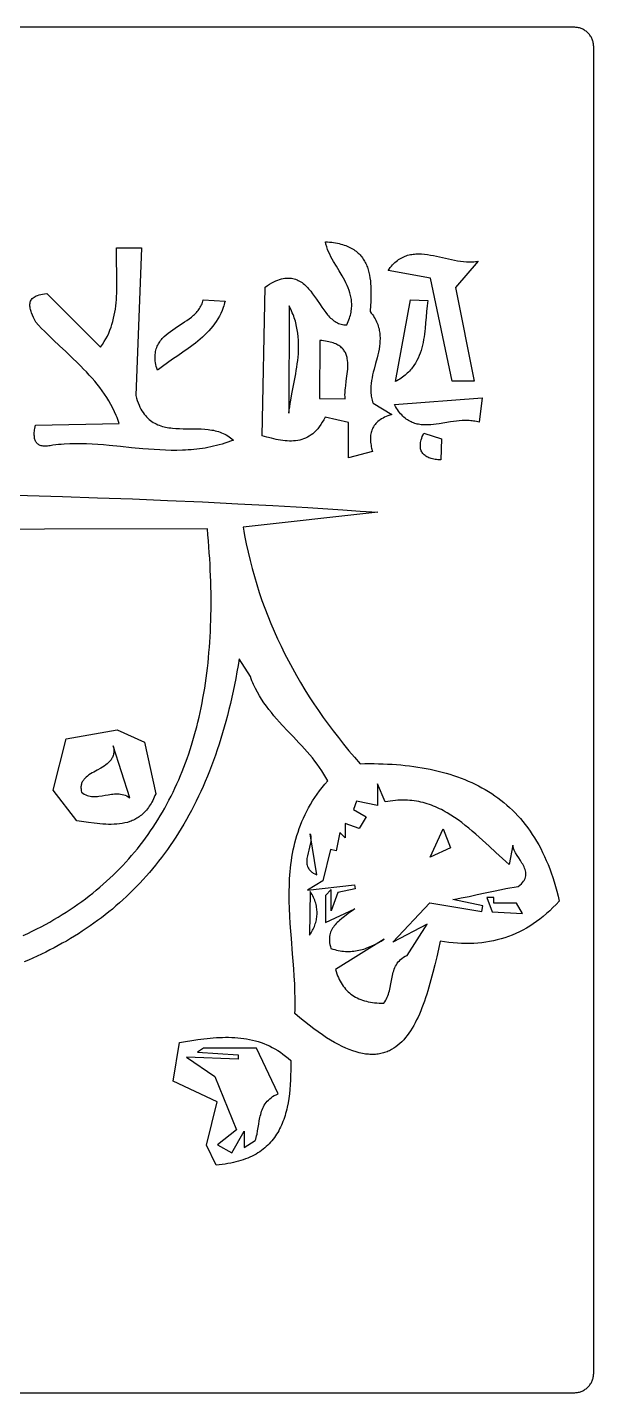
# Model space of a CAD drawing. Header units: metres. Extents: x 0 to 50, y 0 to 50.
# Drawn here: x 29.3 to 50, y 0 to 50 of the extents above; entities that cross this region are included whole.
import ezdxf

# ---------------------------------------------------------------- set-up
doc = ezdxf.new("R2010")
doc.units = ezdxf.units.M

msp = doc.modelspace()

# ---------------------------------------------------------------- linework, layer by layer
for points in [[(49.310345, 50), (0.689655, 50)], [(0.689655, 0), (49.310345, 0), (49.310345, 0), (49.344789, 0.001586), (49.378969, 0.004836), (49.412831, 0.009726), (49.446319, 0.016233), (49.479379, 0.024333), (49.511955, 0.034002), (49.543993, 0.045216), (49.575437, 0.057951), (49.606232, 0.072184), (49.636323, 0.08789), (49.665655, 0.105046), (49.694173, 0.123628), (49.721822, 0.143611), (49.748547, 0.164973), (49.774293, 0.187688), (49.799005, 0.211735), (49.799005, 0.211735), (49.822513, 0.236959), (49.844668, 0.263189), (49.865448, 0.290369), (49.88483, 0.318442), (49.902793, 0.347355), (49.919312, 0.37705), (49.934365, 0.407473), (49.94793, 0.438568), (49.959984, 0.470279), (49.970505, 0.502551), (49.979469, 0.535328), (49.986854, 0.568555), (49.992637, 0.602176), (49.996796, 0.636135), (49.999308, 0.670378), (50.000151, 0.704848), (50.000151, 0.704848), (50.000141, 0.708599), (50.000141, 0.708599), (50.000131, 0.710154), (50.000131, 0.710154), (50.000129, 0.710368), (50.000129, 0.710368), (50.000119, 0.711522), (50.000119, 0.711522), (50.000113, 0.712137), (50.000113, 0.712137), (50, 0.719424), (50, 49.280576), (50, 49.280576), (50.000151, 49.295152), (50.000151, 49.295152), (49.999308, 49.329622), (49.996796, 49.363865), (49.992637, 49.397824), (49.986854, 49.431445), (49.979469, 49.464672), (49.970505, 49.497449), (49.959984, 49.529721), (49.94793, 49.561432), (49.934365, 49.592527), (49.919312, 49.62295), (49.902793, 49.652645), (49.88483, 49.681558), (49.865448, 49.709631), (49.844668, 49.736811), (49.822513, 49.763041), (49.799005, 49.788265), (49.799005, 49.788265), (49.774293, 49.812312), (49.748547, 49.835027), (49.721822, 49.856389), (49.694173, 49.876372), (49.665655, 49.894954), (49.636323, 49.91211), (49.606232, 49.927816), (49.575437, 49.942049), (49.543993, 49.954784), (49.511955, 49.965998), (49.479379, 49.975667), (49.446319, 49.983767), (49.412831, 49.990274), (49.378969, 49.995164), (49.344789, 49.998414), (49.310345, 50)], [(40.180157, 42.149157), (40.180157, 42.149157), (40.259583, 42.144038), (40.336542, 42.137292), (40.411071, 42.128945), (40.483208, 42.119022), (40.552988, 42.107549), (40.620447, 42.094549), (40.685624, 42.08005), (40.748554, 42.064074), (40.809275, 42.046649), (40.867822, 42.027798), (40.924232, 42.007548), (40.978543, 41.985923), (41.03079, 41.962948), (41.08101, 41.938649), (41.129241, 41.91305), (41.175518, 41.886178), (41.219879, 41.858056), (41.26236, 41.828711), (41.302997, 41.798166), (41.341828, 41.766449), (41.378888, 41.733583), (41.414215, 41.699594), (41.447846, 41.664506), (41.479816, 41.628346), (41.510163, 41.591138), (41.538923, 41.552908), (41.566133, 41.51368), (41.59183, 41.473479), (41.61605, 41.432332), (41.63883, 41.390262), (41.660206, 41.347296), (41.680215, 41.303458), (41.698894, 41.258774), (41.71628, 41.213268), (41.747317, 41.119893), (41.77362, 41.023535), (41.795482, 40.924394), (41.813196, 40.822672), (41.827056, 40.71857), (41.837354, 40.612289), (41.844384, 40.504031), (41.84844, 40.393996), (41.849814, 40.282387), (41.848799, 40.169404), (41.845689, 40.055249), (41.840778, 39.940122), (41.834357, 39.824225), (41.818164, 39.590926), (41.818164, 39.590926), (41.860801, 39.53778), (41.900327, 39.484636), (41.936829, 39.431495), (41.970396, 39.378359), (42.001114, 39.325229), (42.029071, 39.272106), (42.054355, 39.21899), (42.077053, 39.165883), (42.097253, 39.112786), (42.115043, 39.0597), (42.130509, 39.006626), (42.14374, 38.953566), (42.154824, 38.900519), (42.163847, 38.847487), (42.170898, 38.794471), (42.176063, 38.741473), (42.179431, 38.688493), (42.181089, 38.635532), (42.181125, 38.582592), (42.179626, 38.529673), (42.172374, 38.423903), (42.160033, 38.318232), (42.143305, 38.212667), (42.122891, 38.107218), (42.09949, 38.001892), (42.073803, 37.896698), (42.018375, 37.686738), (41.962211, 37.477407), (41.935605, 37.372998), (41.910916, 37.268771), (41.888847, 37.164735), (41.870096, 37.060898), (41.855366, 36.957268), (41.845355, 36.853854), (41.840766, 36.750664), (41.840723, 36.699155), (41.842298, 36.647706), (41.845579, 36.596317), (41.850653, 36.54499), (41.857607, 36.493725), (41.86653, 36.442523), (41.877509, 36.391385), (41.890631, 36.340313), (41.905984, 36.289308), (41.923656, 36.23837), (42.609397, 35.822557), (42.609397, 35.822557), (42.538383, 35.799085), (42.471266, 35.774236), (42.407972, 35.748026), (42.348425, 35.72047), (42.292553, 35.691584), (42.240281, 35.661384), (42.191535, 35.629885), (42.146241, 35.597103), (42.104324, 35.563053), (42.065711, 35.52775), (42.030327, 35.491211), (41.998098, 35.453451), (41.96895, 35.414486), (41.942808, 35.374331), (41.9196, 35.333001), (41.899249, 35.290512), (41.881683, 35.24688), (41.866827, 35.202121), (41.854607, 35.156249), (41.844949, 35.109281), (41.837778, 35.061232), (41.833021, 35.012117), (41.830602, 34.961953), (41.83045, 34.910754), (41.832487, 34.858536), (41.836642, 34.805315), (41.842839, 34.751107), (41.851005, 34.695926), (41.861065, 34.639789), (41.872945, 34.582711), (41.901869, 34.465795), (41.0318, 34.230554), (41.0318, 35.522137), (40.167596, 35.725489), (40.167596, 35.725489), (40.118482, 35.626562), (40.06731, 35.534642), (40.014139, 35.44953), (39.959028, 35.371026), (39.902038, 35.29893), (39.843226, 35.233042), (39.782653, 35.173162), (39.720378, 35.119091), (39.656459, 35.070629), (39.590956, 35.027575), (39.523928, 34.98973), (39.455435, 34.956895), (39.385536, 34.928869), (39.314289, 34.905453), (39.241755, 34.886446), (39.167992, 34.871649), (39.093059, 34.860862), (39.017017, 34.853886), (38.939923, 34.85052), (38.861838, 34.850565), (38.78282, 34.85382), (38.702929, 34.860086), (38.622224, 34.869164), (38.540765, 34.880853), (38.458609, 34.894953), (38.375818, 34.911265), (38.292449, 34.929589), (38.208563, 34.949725), (38.039473, 34.994633), (37.869023, 35.044392), (37.972744, 40.487898), (37.972744, 40.487898), (38.056442, 40.543434), (38.137582, 40.593361), (38.21623, 40.637831), (38.292454, 40.676996), (38.366321, 40.711011), (38.437896, 40.740028), (38.507248, 40.764199), (38.574444, 40.783679), (38.639549, 40.79862), (38.702632, 40.809174), (38.763759, 40.815496), (38.822998, 40.817737), (38.880414, 40.816052), (38.936076, 40.810593), (38.99005, 40.801513), (39.042403, 40.788965), (39.093202, 40.773101), (39.142514, 40.754076), (39.190406, 40.732043), (39.236944, 40.707153), (39.282197, 40.67956), (39.326231, 40.649417), (39.369113, 40.616878), (39.410909, 40.582094), (39.451687, 40.54522), (39.491514, 40.506408), (39.530457, 40.465811), (39.568582, 40.423582), (39.642649, 40.33484), (39.71425, 40.241408), (39.783921, 40.144508), (39.852199, 40.045364), (39.986714, 39.845244), (40.054024, 39.746716), (40.122082, 39.65084), (40.191425, 39.558841), (40.262588, 39.471944), (40.29902, 39.43079), (40.336108, 39.391371), (40.373919, 39.35384), (40.41252, 39.318348), (40.451977, 39.28505), (40.492359, 39.254098), (40.533731, 39.225646), (40.576161, 39.199846), (40.619716, 39.176851), (40.664463, 39.156814), (40.710468, 39.139889), (40.757799, 39.126228), (40.806523, 39.115985), (40.856706, 39.109312), (40.908416, 39.106363), (40.96172, 39.107289), (40.96172, 39.107289), (40.990156, 39.167414), (41.01596, 39.226731), (41.039195, 39.285262), (41.059928, 39.343026), (41.078222, 39.400042), (41.094143, 39.456331), (41.107756, 39.511911), (41.119126, 39.566803), (41.128317, 39.621026), (41.135395, 39.6746), (41.140425, 39.727544), (41.143471, 39.779879), (41.144599, 39.831624), (41.143874, 39.882798), (41.14136, 39.933421), (41.137122, 39.983514), (41.131226, 40.033095), (41.123737, 40.082184), (41.114718, 40.130802), (41.104236, 40.178967), (41.079141, 40.274019), (41.048971, 40.367498), (41.014246, 40.459561), (40.975485, 40.550366), (40.933208, 40.64007), (40.887934, 40.72883), (40.840185, 40.816805), (40.790478, 40.904151), (40.687273, 41.077587), (40.582477, 41.250398), (40.480249, 41.423843), (40.431396, 41.511197), (40.384745, 41.599182), (40.340814, 41.687956), (40.300123, 41.777675), (40.263192, 41.868497), (40.230541, 41.96058), (40.202689, 42.054081), (40.180157, 42.149157)], [(33.446426, 41.925759), (33.243199, 36.513388), (33.243199, 36.513388), (33.269353, 36.419469), (33.297593, 36.330527), (33.327864, 36.246426), (33.36011, 36.16703), (33.394277, 36.092204), (33.430308, 36.021811), (33.468148, 35.955717), (33.507742, 35.893784), (33.549034, 35.835879), (33.591969, 35.781863), (33.636491, 35.731603), (33.682545, 35.684962), (33.730076, 35.641804), (33.779027, 35.601994), (33.829343, 35.565396), (33.88097, 35.531874), (33.933851, 35.501292), (33.987931, 35.473515), (34.043154, 35.448407), (34.099465, 35.425831), (34.156809, 35.405653), (34.21513, 35.387737), (34.274373, 35.371946), (34.334482, 35.358146), (34.395402, 35.3462), (34.457077, 35.335972), (34.519451, 35.327327), (34.58247, 35.320128), (34.710219, 35.30953), (34.839879, 35.30309), (34.971007, 35.299723), (35.103159, 35.298343), (35.368761, 35.297197), (35.501323, 35.29526), (35.633133, 35.290964), (35.76375, 35.283225), (35.892727, 35.270956), (35.956463, 35.262783), (36.019623, 35.25307), (36.082151, 35.241682), (36.143992, 35.228482), (36.205091, 35.213336), (36.265392, 35.196106), (36.324839, 35.176658), (36.383378, 35.154856), (36.440953, 35.130563), (36.497507, 35.103645), (36.552987, 35.073964), (36.607335, 35.041387), (36.660498, 35.005776), (36.712419, 34.966996), (36.763043, 34.924912), (36.812314, 34.879387), (36.812314, 34.879387), (36.709339, 34.839939), (36.606319, 34.803111), (36.503256, 34.76883), (36.400152, 34.737028), (36.297008, 34.707632), (36.193827, 34.680574), (36.09061, 34.655781), (35.987359, 34.633184), (35.884076, 34.612711), (35.780762, 34.594294), (35.67742, 34.57786), (35.574051, 34.563339), (35.470658, 34.550661), (35.367242, 34.539755), (35.263804, 34.530551), (35.160347, 34.522978), (35.056873, 34.516966), (34.953383, 34.512443), (34.746363, 34.507585), (34.539302, 34.507841), (34.332216, 34.512645), (34.125118, 34.521434), (33.918023, 34.533642), (33.710947, 34.548706), (33.503903, 34.566061), (33.089971, 34.605385), (32.676344, 34.6471), (32.263141, 34.686689), (32.056735, 34.704276), (31.850479, 34.719637), (31.644386, 34.73221), (31.438473, 34.741429), (31.232754, 34.746731), (31.027243, 34.747549), (30.821954, 34.743321), (30.616904, 34.733481), (30.514472, 34.726281), (30.412105, 34.717466), (30.309805, 34.706966), (30.207573, 34.69471), (30.207573, 34.69471), (30.155229, 34.683844), (30.104978, 34.674982), (30.056818, 34.668142), (30.010751, 34.663342), (29.966776, 34.660601), (29.924893, 34.659938), (29.885103, 34.661369), (29.847404, 34.664914), (29.811798, 34.67059), (29.778283, 34.678416), (29.746861, 34.68841), (29.71753, 34.70059), (29.690291, 34.714975), (29.665145, 34.731582), (29.64209, 34.75043), (29.621126, 34.771537), (29.602255, 34.794921), (29.585475, 34.820601), (29.570787, 34.848594), (29.558191, 34.878919), (29.547686, 34.911594), (29.539273, 34.946637), (29.532951, 34.984066), (29.528721, 35.0239), (29.526582, 35.066157), (29.526534, 35.110855), (29.528578, 35.158012), (29.532714, 35.207647), (29.53894, 35.259777), (29.547258, 35.314421), (29.557667, 35.371597), (29.570167, 35.431323), (32.634823, 35.49394), (32.634823, 35.49394), (32.610336, 35.567308), (32.584521, 35.639751), (32.557405, 35.71129), (32.529018, 35.781947), (32.468543, 35.920695), (32.403324, 36.056163), (32.333589, 36.188519), (32.259568, 36.31793), (32.181487, 36.444563), (32.099576, 36.568588), (32.014063, 36.69017), (31.925176, 36.809478), (31.833143, 36.92668), (31.738194, 37.041942), (31.640555, 37.155433), (31.540455, 37.26732), (31.438124, 37.377772), (31.333788, 37.486954), (31.227677, 37.595036), (31.120018, 37.702184), (30.900972, 37.914351), (30.678476, 38.124796), (30.454358, 38.33486), (30.230443, 38.545884), (30.008559, 38.759209), (29.898949, 38.867153), (29.790531, 38.976176), (29.683534, 39.086444), (29.578187, 39.198125), (29.578187, 39.198125), (29.496549, 39.37181), (29.458618, 39.458821), (29.424927, 39.544986), (29.410215, 39.587527), (29.397215, 39.629586), (29.386143, 39.671074), (29.377217, 39.711901), (29.370655, 39.751978), (29.366672, 39.791213), (29.365487, 39.829517), (29.367316, 39.866801), (29.372377, 39.902975), (29.380887, 39.937948), (29.393062, 39.97163), (29.40912, 40.003933), (29.429279, 40.034765), (29.453755, 40.064037), (29.482765, 40.091659), (29.516526, 40.117542), (29.555256, 40.141594), (29.599172, 40.163727), (29.648491, 40.183851), (29.70343, 40.201875), (29.764206, 40.217709), (29.831036, 40.231265), (29.904138, 40.242451), (29.983728, 40.251178), (31.955245, 38.288944), (31.955245, 38.288944), (32.025095, 38.388256), (32.089394, 38.489083), (32.148362, 38.591365), (32.20222, 38.695046), (32.251188, 38.800065), (32.295486, 38.906364), (32.335335, 39.013885), (32.370955, 39.122569), (32.402567, 39.232358), (32.430391, 39.343193), (32.454648, 39.455015), (32.475558, 39.567766), (32.493341, 39.681387), (32.508218, 39.79582), (32.52041, 39.911005), (32.530136, 40.026885), (32.537617, 40.143401), (32.543074, 40.260494), (32.546727, 40.378106), (32.548797, 40.496177), (32.549066, 40.733467), (32.545647, 40.971893), (32.534795, 41.450281), (32.530889, 41.689306), (32.530348, 41.927593), (33.446426, 41.925759)], [(45.627387, 37.041116), (44.822119, 37.041116), (44.030374, 40.814439), (42.476747, 41.089197), (42.476747, 41.089197), (42.516819, 41.146977), (42.557583, 41.20133), (42.599022, 41.25234), (42.641121, 41.300093), (42.683864, 41.344675), (42.727235, 41.386171), (42.771219, 41.424666), (42.8158, 41.460245), (42.860961, 41.492994), (42.906687, 41.522998), (42.952963, 41.550343), (42.999772, 41.575113), (43.047099, 41.597395), (43.094928, 41.617273), (43.143243, 41.634833), (43.192029, 41.65016), (43.241269, 41.663341), (43.290947, 41.674458), (43.341049, 41.6836), (43.391558, 41.69085), (43.442458, 41.696294), (43.493734, 41.700017), (43.54537, 41.702105), (43.59735, 41.702643), (43.702278, 41.699411), (43.808394, 41.691003), (43.915569, 41.678103), (44.023679, 41.661393), (44.132597, 41.641555), (44.242196, 41.619274), (44.462933, 41.570109), (44.684881, 41.51936), (44.795993, 41.495099), (44.907028, 41.472491), (45.017861, 41.452218), (45.128365, 41.434963), (45.238413, 41.421409), (45.34788, 41.412239), (45.456639, 41.408136), (45.510714, 41.408197), (45.564564, 41.409782), (45.618174, 41.412974), (45.671528, 41.41786), (45.724611, 41.424524), (45.777406, 41.433053), (44.937678, 40.474274), (45.627387, 37.041116)], [(36.509903, 39.970016), (36.509903, 39.970016), (36.494603, 39.910567), (36.478018, 39.852249), (36.460173, 39.79504), (36.441096, 39.738914), (36.399348, 39.629815), (36.352983, 39.524761), (36.302213, 39.423556), (36.247246, 39.326008), (36.188294, 39.231923), (36.125566, 39.141108), (36.059272, 39.053369), (35.989623, 38.968513), (35.916828, 38.886346), (35.841098, 38.806674), (35.762642, 38.729305), (35.681672, 38.654044), (35.598396, 38.580699), (35.513025, 38.509075), (35.425769, 38.438979), (35.336839, 38.370217), (35.246443, 38.302597), (35.154793, 38.235924), (34.96857, 38.104648), (34.779849, 37.97484), (34.590312, 37.844952), (34.401638, 37.713437), (34.21551, 37.578745), (34.123925, 37.509725), (34.033607, 37.43933), (34.033607, 37.43933), (34.011404, 37.512546), (33.992721, 37.583387), (33.977461, 37.651918), (33.96553, 37.718204), (33.956831, 37.782309), (33.951267, 37.844297), (33.948744, 37.904232), (33.949165, 37.96218), (33.952433, 38.018205), (33.958454, 38.07237), (33.967131, 38.124742), (33.978368, 38.175383), (33.992069, 38.224358), (34.008138, 38.271732), (34.026479, 38.31757), (34.046996, 38.361935), (34.069593, 38.404892), (34.094175, 38.446506), (34.120644, 38.486841), (34.148906, 38.525961), (34.178864, 38.563931), (34.210422, 38.600815), (34.243484, 38.636678), (34.277954, 38.671584), (34.350736, 38.738783), (34.427998, 38.802928), (34.508973, 38.864535), (34.592894, 38.924118), (34.678991, 38.982193), (34.766498, 39.039275), (34.942668, 39.152525), (35.029795, 39.209724), (35.11526, 39.267991), (35.198295, 39.327844), (35.278131, 39.389797), (35.354001, 39.454366), (35.390209, 39.487793), (35.425137, 39.522066), (35.45869, 39.557252), (35.490772, 39.593414), (35.521286, 39.630616), (35.550136, 39.668923), (35.577227, 39.708399), (35.602463, 39.74911), (35.625747, 39.791119), (35.646984, 39.83449), (35.666077, 39.879289), (35.682931, 39.925579), (35.69745, 39.973426), (35.709537, 40.022892), (36.509903, 39.970016)], [(43.931094, 40.001039), (43.931094, 40.001039), (43.917022, 39.901212), (43.904711, 39.80037), (43.884073, 39.596221), (43.866582, 39.389754), (43.849642, 39.182133), (43.830652, 38.974519), (43.819578, 38.871079), (43.807017, 38.768076), (43.792644, 38.665657), (43.776136, 38.563966), (43.757167, 38.46315), (43.735413, 38.363352), (43.710549, 38.264719), (43.68225, 38.167396), (43.650191, 38.071529), (43.614048, 37.977262), (43.573495, 37.88474), (43.528209, 37.79411), (43.477864, 37.705517), (43.422136, 37.619105), (43.392151, 37.576763), (43.360699, 37.535021), (43.327739, 37.493897), (43.29323, 37.453409), (43.257131, 37.413576), (43.219403, 37.374415), (43.180004, 37.335945), (43.138893, 37.298184), (43.096031, 37.261151), (43.051377, 37.224862), (43.004889, 37.189337), (42.956528, 37.154594), (42.906253, 37.12065), (42.854023, 37.087524), (42.799797, 37.055235), (42.743536, 37.023799), (43.293484, 40.01471), (43.931094, 40.001039)], [(38.849931, 39.802311), (38.844181, 35.872918), (38.844181, 35.872918), (38.858005, 35.989382), (38.87421, 36.106448), (38.892469, 36.224099), (38.912457, 36.342313), (38.956315, 36.580355), (39.003174, 36.820419), (39.050425, 37.06235), (39.09546, 37.305993), (39.116331, 37.428407), (39.13567, 37.551191), (39.153149, 37.674325), (39.168444, 37.797789), (39.181229, 37.921565), (39.191176, 38.045632), (39.19796, 38.169972), (39.201255, 38.294564), (39.200735, 38.419389), (39.196073, 38.544429), (39.186944, 38.669663), (39.173021, 38.795072), (39.153978, 38.920636), (39.129489, 39.046337), (39.099229, 39.172154), (39.081832, 39.235101), (39.06287, 39.298069), (39.042302, 39.361057), (39.020087, 39.424061), (38.996184, 39.487081), (38.970553, 39.550112), (38.943153, 39.613153), (38.913943, 39.676202), (38.882883, 39.739255), (38.849931, 39.802311)], [(39.974404, 38.530214), (39.969802, 36.403917), (40.90452, 36.393376), (40.90452, 36.393376), (40.899229, 36.468876), (40.898121, 36.546768), (40.900625, 36.626757), (40.906167, 36.708547), (40.914177, 36.791844), (40.924084, 36.876352), (40.947298, 37.047816), (40.971236, 37.220575), (40.982047, 37.306702), (40.991324, 37.392266), (40.998496, 37.476972), (41.002991, 37.560523), (41.004237, 37.642626), (41.001662, 37.722983), (40.994695, 37.8013), (40.982765, 37.87728), (40.974759, 37.914302), (40.965298, 37.950629), (40.954311, 37.986225), (40.941725, 38.021051), (40.927469, 38.055072), (40.911473, 38.08825), (40.893663, 38.120549), (40.87397, 38.151931), (40.852321, 38.18236), (40.828645, 38.211798), (40.802871, 38.240209), (40.774927, 38.267556), (40.744741, 38.293802), (40.712243, 38.318909), (40.67736, 38.342841), (40.640022, 38.365561), (40.600156, 38.387032), (40.557692, 38.407217), (40.512558, 38.42608), (40.464682, 38.443582), (40.413993, 38.459688), (40.36042, 38.47436), (40.30389, 38.487561), (40.244334, 38.499254), (40.181678, 38.509404), (40.115853, 38.517971), (40.046785, 38.52492), (39.974404, 38.530214)], [(45.916992, 36.433573), (45.806989, 35.536574), (45.806989, 35.536574), (45.756587, 35.551013), (45.705907, 35.563444), (45.654965, 35.573958), (45.60378, 35.582645), (45.552367, 35.589596), (45.500742, 35.594901), (45.448923, 35.598651), (45.396925, 35.600936), (45.292462, 35.601474), (45.187485, 35.597238), (45.082126, 35.588954), (44.976518, 35.577344), (44.870793, 35.563132), (44.765084, 35.547043), (44.554243, 35.512128), (44.345054, 35.478389), (44.24141, 35.463771), (44.138576, 35.451619), (44.036685, 35.442657), (43.93587, 35.437609), (43.836262, 35.437198), (43.737994, 35.442149), (43.689404, 35.446861), (43.641199, 35.453185), (43.593394, 35.461212), (43.546008, 35.471032), (43.499056, 35.482734), (43.452555, 35.496411), (43.406521, 35.512152), (43.360972, 35.530048), (43.315923, 35.550189), (43.271391, 35.572666), (43.227392, 35.597569), (43.183944, 35.624989), (43.141063, 35.655016), (43.098765, 35.687741), (43.057067, 35.723255), (43.015985, 35.761647), (42.975537, 35.803008), (42.935738, 35.847429), (42.896605, 35.895), (42.858155, 35.945812), (42.820403, 35.999955), (42.783368, 36.05752), (42.747065, 36.118597), (42.711511, 36.183276), (45.916992, 36.433573)], [(43.783042, 35.138384), (44.430194, 34.931768), (44.408399, 34.160644), (44.408399, 34.160644), (44.353122, 34.162965), (44.299315, 34.166773), (44.247062, 34.172103), (44.196446, 34.178986), (44.147551, 34.187458), (44.100459, 34.197551), (44.055256, 34.209298), (44.012024, 34.222733), (43.970846, 34.237889), (43.931807, 34.2548), (43.89499, 34.2735), (43.860478, 34.29402), (43.828355, 34.316396), (43.798705, 34.34066), (43.771611, 34.366846), (43.747156, 34.394986), (43.725425, 34.425116), (43.7065, 34.457267), (43.690465, 34.491473), (43.677405, 34.527768), (43.667401, 34.566186), (43.660539, 34.606758), (43.656901, 34.64952), (43.656571, 34.694504), (43.659632, 34.741743), (43.666169, 34.791272), (43.676264, 34.843123), (43.690001, 34.89733), (43.707464, 34.953926), (43.728736, 35.012945), (43.753901, 35.07442), (43.783042, 35.138384)], [(28.002463, 32.880592), (29.283633, 32.850972), (30.564795, 32.815831), (31.845948, 32.775117), (33.127097, 32.728776), (34.408241, 32.676756), (35.689382, 32.619006), (36.970523, 32.555473), (38.251665, 32.486104), (39.53281, 32.410848), (40.813958, 32.329651), (41.454535, 32.286809), (42.095113, 32.242462)], [(42.095113, 32.242462), (37.169019, 31.698813), (37.169019, 31.698813), (37.19575, 31.544006), (37.223888, 31.389867), (37.284357, 31.083581), (37.350376, 30.779936), (37.421893, 30.478912), (37.498858, 30.180488), (37.581219, 29.884645), (37.668926, 29.591362), (37.761928, 29.30062), (37.860174, 29.012399), (37.963613, 28.726679), (38.072195, 28.443439), (38.185868, 28.16266), (38.304581, 27.884322), (38.428283, 27.608404), (38.556925, 27.334888), (38.690454, 27.063752), (38.82882, 26.794978), (38.971972, 26.528544), (39.119859, 26.264431), (39.27243, 26.002619), (39.429634, 25.743089), (39.591421, 25.485819), (39.75774, 25.23079), (39.928539, 24.977983), (40.103767, 24.727377), (40.283375, 24.478951), (40.46731, 24.232687), (40.655523, 23.988564), (40.847961, 23.746563), (41.044575, 23.506663), (41.245313, 23.268844), (41.450125, 23.033086), (41.450125, 23.033086), (41.621881, 23.036004), (41.792256, 23.036992), (41.961226, 23.036019), (42.12877, 23.033052), (42.294867, 23.02806), (42.459493, 23.021012), (42.622627, 23.011874), (42.784247, 23.000616), (42.944331, 22.987206), (43.102857, 22.971612), (43.259803, 22.953802), (43.415146, 22.933745), (43.568866, 22.911407), (43.720939, 22.886759), (43.871343, 22.859768), (44.020058, 22.830402), (44.16706, 22.798629), (44.312328, 22.764418), (44.45584, 22.727737), (44.597573, 22.688554), (44.737506, 22.646837), (44.875616, 22.602555), (45.011882, 22.555675), (45.146281, 22.506166), (45.278792, 22.453996), (45.409392, 22.399134), (45.53806, 22.341547), (45.664773, 22.281204), (45.78951, 22.218073), (45.912248, 22.152122), (46.032965, 22.083319), (46.15164, 22.011633), (46.26825, 21.937032), (46.382773, 21.859484), (46.495187, 21.778957), (46.605471, 21.695419), (46.713602, 21.608839), (46.819558, 21.519185), (46.923317, 21.426425), (47.024858, 21.330527), (47.124157, 21.23146), (47.221194, 21.129192), (47.315945, 21.02369), (47.40839, 20.914923), (47.498505, 20.80286), (47.58627, 20.687469), (47.671661, 20.568717), (47.754658, 20.446573), (47.835237, 20.321005), (47.913377, 20.191981), (47.989057, 20.059471), (48.062252, 19.923441), (48.132943, 19.78386), (48.201107, 19.640696), (48.266721, 19.493918), (48.329764, 19.343493), (48.390214, 19.18939), (48.448048, 19.031578), (48.503245, 18.870023), (48.555783, 18.704695), (48.605639, 18.535562), (48.652792, 18.362592), (48.697219, 18.185753), (48.738899, 18.005013), (48.738899, 18.005013), (48.625116, 17.881346), (48.509925, 17.763131), (48.393324, 17.650326), (48.27531, 17.542886), (48.15588, 17.440768), (48.035031, 17.343927), (47.912761, 17.25232), (47.789066, 17.165903), (47.663944, 17.084632), (47.537391, 17.008464), (47.409405, 16.937355), (47.279983, 16.871261), (47.149122, 16.810138), (47.016819, 16.753943), (46.883071, 16.702631), (46.747875, 16.656159), (46.611229, 16.614483), (46.473129, 16.57756), (46.333573, 16.545345), (46.192557, 16.517795), (46.050079, 16.494866), (45.906136, 16.476515), (45.760725, 16.462696), (45.613843, 16.453368), (45.465487, 16.448485), (45.315654, 16.448005), (45.164342, 16.451883), (45.011547, 16.460075), (44.857267, 16.472539), (44.701498, 16.489229), (44.544238, 16.510103), (44.385484, 16.535116), (44.385484, 16.535116), (44.32062, 16.244565), (44.254642, 15.956335), (44.187006, 15.671535), (44.117171, 15.391272), (44.044594, 15.116656), (43.968732, 14.848793), (43.9294, 14.717742), (43.889044, 14.588794), (43.847595, 14.462089), (43.804986, 14.337765), (43.761149, 14.215961), (43.716016, 14.096815), (43.66952, 13.980466), (43.621592, 13.867053), (43.572165, 13.756713), (43.521171, 13.649586), (43.468542, 13.545809), (43.414211, 13.445522), (43.358109, 13.348863), (43.300169, 13.255971), (43.240323, 13.166984), (43.178503, 13.08204), (43.114641, 13.001278), (43.04867, 12.924837), (42.980521, 12.852856), (42.910128, 12.785472), (42.837421, 12.722824), (42.762334, 12.665051), (42.684798, 12.612291), (42.604746, 12.564683), (42.52211, 12.522365), (42.479802, 12.503234), (42.436822, 12.485477), (42.393162, 12.469111), (42.348814, 12.454155), (42.303769, 12.440626), (42.258018, 12.42854), (42.211554, 12.417915), (42.164367, 12.408769), (42.11645, 12.401119), (42.067793, 12.394981), (42.018389, 12.390374), (41.968228, 12.387315), (41.917303, 12.385821), (41.865604, 12.385909), (41.813124, 12.387596), (41.759854, 12.390901), (41.705785, 12.39584), (41.650909, 12.402431), (41.595218, 12.41069), (41.538702, 12.420636), (41.481354, 12.432285), (41.423165, 12.445655), (41.30423, 12.477627), (41.181829, 12.516691), (41.055895, 12.562984), (40.92636, 12.616645), (40.793155, 12.677813), (40.656214, 12.746627), (40.515468, 12.823224), (40.370849, 12.907744), (40.22229, 13.000325), (40.069723, 13.101106), (39.91308, 13.210224), (39.752293, 13.327819), (39.587295, 13.454029), (39.418018, 13.588993), (39.244393, 13.732848), (39.066353, 13.885735), (39.066353, 13.885735), (39.070664, 14.021374), (39.073195, 14.157263), (39.074055, 14.293385), (39.073352, 14.429725), (39.067691, 14.702993), (39.057076, 14.976939), (39.042374, 15.251433), (39.024451, 15.526347), (39.004173, 15.801553), (38.982406, 16.076922), (38.937868, 16.627634), (38.916829, 16.902721), (38.897765, 17.177456), (38.881541, 17.451712), (38.869024, 17.725359), (38.86108, 17.99827), (38.859093, 18.134409), (38.858574, 18.270315), (38.859631, 18.405973), (38.862373, 18.541366), (38.866907, 18.676479), (38.873342, 18.811295), (38.881786, 18.945798), (38.892347, 19.079973), (38.905134, 19.213802), (38.920255, 19.347271), (38.937818, 19.480362), (38.957931, 19.613061), (38.980703, 19.74535), (39.006241, 19.877214), (39.034655, 20.008637), (39.066052, 20.139602), (39.100541, 20.270094), (39.138229, 20.400096), (39.179225, 20.529593), (39.223638, 20.658568), (39.271575, 20.787005), (39.323145, 20.914889), (39.378456, 21.042202), (39.437617, 21.16893), (39.500735, 21.295056), (39.567918, 21.420564), (39.639276, 21.545437), (39.714915, 21.66966), (39.794946, 21.793217), (39.879475, 21.916092), (39.968611, 22.038268), (40.062462, 22.15973), (40.161137, 22.280461), (40.264743, 22.400446), (40.264743, 22.400446), (40.197202, 22.529134), (40.124864, 22.654747), (40.048074, 22.777535), (39.967179, 22.897744), (39.882523, 23.015622), (39.794454, 23.131415), (39.703317, 23.245372), (39.609458, 23.35774), (39.513223, 23.468766), (39.414956, 23.578698), (39.315006, 23.687782), (39.213716, 23.796268), (39.008504, 24.01243), (38.802087, 24.229163), (38.597231, 24.448447), (38.496253, 24.559663), (38.396704, 24.67226), (38.298928, 24.786484), (38.203272, 24.902583), (38.110081, 25.020803), (38.019701, 25.141394), (37.932479, 25.264601), (37.84876, 25.390673), (37.76889, 25.519856), (37.693214, 25.652399), (37.622079, 25.788548), (37.588322, 25.858052), (37.55583, 25.928551), (37.524646, 26.000076), (37.494814, 26.072656), (37.466376, 26.146324), (37.439376, 26.22111), (37.021808, 26.874907), (37.021808, 26.874907), (36.982727, 26.632674), (36.941591, 26.393389), (36.898413, 26.157036), (36.853202, 25.923599), (36.805972, 25.69306), (36.756732, 25.465403), (36.705495, 25.240612), (36.652271, 25.018671), (36.597072, 24.799562), (36.539909, 24.583269), (36.480793, 24.369776), (36.419737, 24.159066), (36.35675, 23.951122), (36.291844, 23.745929), (36.225032, 23.543469), (36.156323, 23.343727), (36.08573, 23.146685), (36.013263, 22.952327), (35.938934, 22.760636), (35.862754, 22.571597), (35.784734, 22.385192), (35.704887, 22.201405), (35.623222, 22.020219), (35.539752, 21.841619), (35.454488, 21.665586), (35.367441, 21.492106), (35.278622, 21.321161), (35.188042, 21.152735), (35.095714, 20.986811), (35.001647, 20.823374), (34.905855, 20.662405), (34.808347, 20.503889), (34.709135, 20.34781), (34.608231, 20.19415), (34.505645, 20.042894), (34.40139, 19.894024), (34.295475, 19.747525), (34.187914, 19.603379), (34.078716, 19.46157), (33.967894, 19.322082), (33.855459, 19.184899), (33.741421, 19.050003), (33.625792, 18.917378), (33.508584, 18.787007), (33.389808, 18.658875), (33.269475, 18.532964), (33.147596, 18.409258), (33.024183, 18.287741), (32.899247, 18.168396), (32.772799, 18.051207), (32.644851, 17.936156), (32.515414, 17.823228), (32.384499, 17.712406), (32.252118, 17.603673), (32.118281, 17.497013), (31.983001, 17.39241), (31.846288, 17.289846), (31.708154, 17.189306), (31.568609, 17.090773), (31.427667, 16.99423), (31.285337, 16.899661), (31.14163, 16.807049), (30.99656, 16.716378), (30.850135, 16.627631), (30.702369, 16.540792), (30.553272, 16.455844), (30.402855, 16.372771), (30.251131, 16.291556), (30.098109, 16.212183), (29.943802, 16.134635), (29.78822, 16.058895), (29.631375, 15.984948), (29.473279, 15.912777), (29.313943, 15.842364), (29.153377, 15.773694)], [(29.123419, 16.741459), (29.290474, 16.819774), (29.455315, 16.899739), (29.617949, 16.98135), (29.778382, 17.064603), (29.936619, 17.149493), (30.092666, 17.236017), (30.246529, 17.324171), (30.398213, 17.413949), (30.547726, 17.505349), (30.695071, 17.598365), (30.840256, 17.692994), (30.983286, 17.789232), (31.124167, 17.887074), (31.262905, 17.986517), (31.399505, 18.087556), (31.533973, 18.190187), (31.666316, 18.294405), (31.796538, 18.400208), (31.924647, 18.50759), (32.050647, 18.616548), (32.174544, 18.727076), (32.296345, 18.839172), (32.416054, 18.952832), (32.533679, 19.06805), (32.649224, 19.184822), (32.762696, 19.303146), (32.8741, 19.423015), (32.983443, 19.544428), (33.090729, 19.667378), (33.195965, 19.791862), (33.299157, 19.917876), (33.40031, 20.045416), (33.49943, 20.174478), (33.596524, 20.305057), (33.691596, 20.437149), (33.784654, 20.57075), (33.875701, 20.705857), (33.964745, 20.842464), (34.051792, 20.980568), (34.136846, 21.120164), (34.219914, 21.261249), (34.301002, 21.403819), (34.380115, 21.547868), (34.457259, 21.693393), (34.532441, 21.840391), (34.605666, 21.988856), (34.676939, 22.138784), (34.746267, 22.290172), (34.813655, 22.443016), (34.879109, 22.59731), (34.942636, 22.753052), (35.00424, 22.910236), (35.063928, 23.068859), (35.121705, 23.228916), (35.177578, 23.390404), (35.231552, 23.553318), (35.283632, 23.717655), (35.333826, 23.883409), (35.382138, 24.050577), (35.428574, 24.219155), (35.473141, 24.389138), (35.515844, 24.560523), (35.556688, 24.733305), (35.59568, 24.907481), (35.632826, 25.083045), (35.668131, 25.259994), (35.701601, 25.438323), (35.733243, 25.61803), (35.76306, 25.799108), (35.791061, 25.981555), (35.81725, 26.165366), (35.841633, 26.350537), (35.864216, 26.537064), (35.885005, 26.724942), (35.904006, 26.914168), (35.921224, 27.104737), (35.936666, 27.296646), (35.950337, 27.48989), (35.962242, 27.684464), (35.972389, 27.880366), (35.980782, 28.07759), (35.987427, 28.276132), (35.992331, 28.475989), (35.995499, 28.677157), (35.996937, 28.87963), (35.99665, 29.083405), (35.994645, 29.288478), (35.990927, 29.494845), (35.985503, 29.702501), (35.978377, 29.911443), (35.969557, 30.121665), (35.959046, 30.333165), (35.946853, 30.545938), (35.932981, 30.75998), (35.917438, 30.975286), (35.900229, 31.191853), (35.881359, 31.409676), (35.860835, 31.628751), (6.053207, 31.578448)], [(32.56204, 24.27132), (33.560448, 23.822696), (33.96995, 21.933463), (33.96995, 21.933463), (33.944002, 21.867493), (33.917077, 21.804009), (33.889194, 21.742966), (33.860371, 21.684323), (33.830624, 21.628037), (33.799972, 21.574065), (33.768433, 21.522365), (33.736025, 21.472894), (33.702764, 21.42561), (33.66867, 21.380469), (33.63376, 21.337429), (33.598051, 21.296448), (33.561561, 21.257483), (33.524309, 21.220491), (33.486312, 21.185429), (33.447588, 21.152255), (33.408154, 21.120927), (33.368029, 21.091401), (33.32723, 21.063634), (33.285775, 21.037586), (33.243682, 21.013212), (33.200968, 20.99047), (33.157652, 20.969317), (33.113751, 20.949711), (33.069283, 20.931609), (33.024266, 20.914968), (32.932655, 20.885901), (32.839061, 20.862168), (32.743626, 20.843427), (32.646492, 20.829338), (32.547803, 20.81956), (32.447699, 20.813751), (32.346324, 20.81157), (32.24382, 20.812676), (32.14033, 20.816728), (32.035995, 20.823384), (31.930958, 20.832304), (31.825361, 20.843147), (31.719348, 20.85557), (31.506638, 20.883796), (31.082477, 20.944211), (30.219889, 22.065065), (30.692059, 23.943053), (32.56204, 24.27132)], [(32.418565, 23.689181), (32.418565, 23.689181), (32.427177, 23.642783), (32.433227, 23.598116), (32.436798, 23.555126), (32.437971, 23.51376), (32.43683, 23.473964), (32.433459, 23.435686), (32.427939, 23.398873), (32.420353, 23.36347), (32.410785, 23.329426), (32.399318, 23.296687), (32.386034, 23.265199), (32.371015, 23.234911), (32.354346, 23.205767), (32.336109, 23.177716), (32.316386, 23.150704), (32.295261, 23.124678), (32.272817, 23.099584), (32.249136, 23.075371), (32.198395, 23.02937), (32.143702, 22.986249), (32.08572, 22.945584), (32.025111, 22.906949), (31.962539, 22.869918), (31.834158, 22.798971), (31.70588, 22.729338), (31.643437, 22.693952), (31.583008, 22.657619), (31.525257, 22.619914), (31.470847, 22.580411), (31.42044, 22.538685), (31.3747, 22.494312), (31.353787, 22.470999), (31.334289, 22.446864), (31.31629, 22.421855), (31.299871, 22.395918), (31.285116, 22.369), (31.272108, 22.341048), (31.26093, 22.312009), (31.251664, 22.281829), (31.244393, 22.250455), (31.239201, 22.217835), (31.23617, 22.183914), (31.235383, 22.148641), (31.236922, 22.111961), (31.240872, 22.073822), (31.247313, 22.03417), (31.256331, 21.992953), (31.256331, 21.992953), (31.306342, 21.954969), (31.357052, 21.922909), (31.408425, 21.896384), (31.460422, 21.875005), (31.513009, 21.858385), (31.566147, 21.846134), (31.619801, 21.837865), (31.673933, 21.833189), (31.728507, 21.831718), (31.783486, 21.833063), (31.838834, 21.836837), (31.894514, 21.84265), (32.006721, 21.858843), (32.119814, 21.878536), (32.2335, 21.898621), (32.347486, 21.915991), (32.404499, 21.922688), (32.461476, 21.927541), (32.518382, 21.930162), (32.575178, 21.930163), (32.631829, 21.927156), (32.688298, 21.920751), (32.744548, 21.910561), (32.800543, 21.896198), (32.856245, 21.877273), (32.911618, 21.853397), (32.966625, 21.824183), (33.021229, 21.789242), (32.418565, 23.689181)], [(42.093798, 22.293618), (42.093798, 21.500544), (41.322036, 21.657755), (41.215554, 21.361972), (41.675246, 21.086156), (41.418172, 20.657699), (40.904361, 20.842672), (40.904361, 20.318186), (40.709389, 20.513158), (40.573012, 19.843671), (40.374096, 19.894124), (40.08993, 18.740625), (39.525694, 18.402084), (41.240833, 18.592655), (41.267279, 18.449051), (40.63909, 18.321086), (40.394602, 17.641951), (40.394602, 18.42075), (40.182202, 18.20835), (40.182202, 17.220102), (41.255654, 17.724737), (41.255654, 17.724737), (41.16256, 17.651414), (41.067417, 17.579724), (40.877168, 17.437833), (40.785154, 17.365923), (40.697276, 17.292231), (40.65537, 17.25445), (40.615079, 17.215903), (40.576594, 17.176483), (40.540109, 17.136084), (40.505818, 17.094599), (40.473913, 17.051921), (40.444589, 17.007944), (40.418037, 16.96256), (40.394452, 16.915663), (40.374027, 16.867146), (40.356954, 16.816902), (40.343428, 16.764825), (40.333642, 16.710807), (40.327788, 16.654743), (40.32606, 16.596524), (40.328652, 16.536045), (40.335756, 16.473199), (40.347566, 16.407879), (40.364275, 16.339978), (40.386076, 16.269389), (40.386076, 16.269389), (40.453784, 16.246336), (40.520887, 16.226055), (40.5874, 16.208488), (40.65334, 16.193573), (40.718724, 16.181252), (40.783569, 16.171463), (40.847891, 16.164148), (40.911707, 16.159246), (40.975035, 16.156698), (41.037889, 16.156442), (41.100288, 16.158421), (41.162248, 16.162572), (41.223786, 16.168838), (41.284918, 16.177157), (41.345661, 16.18747), (41.406032, 16.199717), (41.466048, 16.213838), (41.525725, 16.229773), (41.58508, 16.247462), (41.644129, 16.266845), (41.70289, 16.287863), (41.761379, 16.310454), (41.877609, 16.360122), (41.992951, 16.415367), (42.107541, 16.475711), (42.221511, 16.540675), (42.334995, 16.60978), (40.555339, 15.497948), (40.555339, 15.497948), (40.577982, 15.419502), (40.602755, 15.343761), (40.629656, 15.270711), (40.658682, 15.200338), (40.689828, 15.13263), (40.723092, 15.067572), (40.758469, 15.00515), (40.795957, 14.945353), (40.835552, 14.888165), (40.87725, 14.833575), (40.921048, 14.781567), (40.966942, 14.732129), (41.01493, 14.685248), (41.065006, 14.640909), (41.117169, 14.5991), (41.171415, 14.559806), (41.227739, 14.523015), (41.286139, 14.488713), (41.346611, 14.456887), (41.409151, 14.427522), (41.473757, 14.400606), (41.540424, 14.376125), (41.60915, 14.354066), (41.67993, 14.334416), (41.752761, 14.317159), (41.82764, 14.302284), (41.904563, 14.289777), (41.983527, 14.279625), (42.064528, 14.271813), (42.147563, 14.266329), (42.232628, 14.263158), (42.31972, 14.262288), (42.31972, 14.262288), (42.356552, 14.314364), (42.389444, 14.368154), (42.418724, 14.423503), (42.444719, 14.480258), (42.467757, 14.538265), (42.488166, 14.59737), (42.506271, 14.657418), (42.522402, 14.718256), (42.536885, 14.77973), (42.550047, 14.841685), (42.57372, 14.966425), (42.596039, 15.091243), (42.619624, 15.214907), (42.632709, 15.275921), (42.647093, 15.336185), (42.663103, 15.395544), (42.681066, 15.453844), (42.701309, 15.510932), (42.72416, 15.566653), (42.749947, 15.620853), (42.778996, 15.673379), (42.811635, 15.724076), (42.848192, 15.77279), (42.888993, 15.819368), (42.934367, 15.863654), (42.984639, 15.905496), (43.040139, 15.944739), (43.101193, 15.981229), (43.168128, 16.014812), (43.900414, 17.16298), (42.64681, 16.494293), (43.997822, 17.943946), (45.901292, 17.62039), (45.937375, 17.825212), (44.847725, 18.065242), (44.847725, 18.065242), (44.997709, 18.089836), (45.146908, 18.116626), (45.295476, 18.145271), (45.443567, 18.175433), (45.738933, 18.238953), (46.034239, 18.304473), (46.330717, 18.369282), (46.629598, 18.430667), (46.780325, 18.459228), (46.932115, 18.485917), (47.085122, 18.510394), (47.2395, 18.532319), (47.2395, 18.532319), (47.301116, 18.58151), (47.354087, 18.63053), (47.39884, 18.679386), (47.435803, 18.728081), (47.451496, 18.752371), (47.465402, 18.776623), (47.477573, 18.800838), (47.488064, 18.825016), (47.504216, 18.873267), (47.514284, 18.92138), (47.518696, 18.969361), (47.517879, 19.017215), (47.512259, 19.064949), (47.502262, 19.112567), (47.488317, 19.160075), (47.47085, 19.207478), (47.450287, 19.254783), (47.427056, 19.301994), (47.401583, 19.349117), (47.374295, 19.396158), (47.315982, 19.490014), (47.255533, 19.583606), (47.196361, 19.676978), (47.141881, 19.770174), (47.117468, 19.81672), (47.095509, 19.863238), (47.07643, 19.909735), (47.060659, 19.956214), (47.048622, 20.002683), (47.040745, 20.049147), (46.912078, 19.342622), (46.912078, 19.342622), (46.787826, 19.44982), (46.664344, 19.559149), (46.418927, 19.782428), (46.174293, 20.008917), (45.928909, 20.235074), (45.805457, 20.34692), (45.681241, 20.457355), (45.556072, 20.565935), (45.429756, 20.672217), (45.302103, 20.77576), (45.172921, 20.876119), (45.042017, 20.972853), (44.909201, 21.065517), (44.77428, 21.15367), (44.637064, 21.236869), (44.567534, 21.276472), (44.497359, 21.31467), (44.426514, 21.351409), (44.354975, 21.386632), (44.282719, 21.420284), (44.20972, 21.45231), (44.135956, 21.482655), (44.061403, 21.511263), (43.986035, 21.538078), (43.909831, 21.563046), (43.832764, 21.586112), (43.754812, 21.607219), (43.675951, 21.626312), (43.596156, 21.643337), (43.515404, 21.658237), (43.43367, 21.670958), (43.350932, 21.681444), (43.267164, 21.689639), (43.182342, 21.695489), (43.096444, 21.698937), (43.009445, 21.699929), (42.92132, 21.69841), (42.832046, 21.694323), (42.741599, 21.687614), (42.649956, 21.678227), (42.557091, 21.666106), (42.462982, 21.651197), (42.367603, 21.633445), (42.093798, 22.293618)], [(44.492807, 20.650993), (44.763275, 19.947774), (44.017288, 19.612961), (44.492807, 20.650993)], [(39.619634, 20.467901), (39.619634, 20.467901), (39.633886, 20.424205), (39.643449, 20.379014), (39.648748, 20.332458), (39.65021, 20.284665), (39.648262, 20.235764), (39.64333, 20.185881), (39.635842, 20.135147), (39.626223, 20.083689), (39.6023, 19.979116), (39.574976, 19.873188), (39.547662, 19.766933), (39.523772, 19.661377), (39.514177, 19.609183), (39.506718, 19.557549), (39.501821, 19.506603), (39.499914, 19.456473), (39.501421, 19.407289), (39.506771, 19.359178), (39.51639, 19.31227), (39.530704, 19.266691), (39.55014, 19.222571), (39.575125, 19.180038), (39.589831, 19.159407), (39.606085, 19.13922), (39.623938, 19.119495), (39.643446, 19.100246), (39.664661, 19.081491), (39.687636, 19.063244), (39.712425, 19.045523), (39.739081, 19.028342), (39.798208, 18.99567), (39.865443, 18.965354), (39.619634, 20.467901)], [(39.626744, 18.34995), (39.604415, 16.756953), (39.604415, 16.756953), (39.633752, 16.800404), (39.66161, 16.844459), (39.687954, 16.889096), (39.712747, 16.934298), (39.735952, 16.980044), (39.757531, 17.026315), (39.777447, 17.073092), (39.795664, 17.120355), (39.812145, 17.168085), (39.826852, 17.216262), (39.839748, 17.264866), (39.850797, 17.313879), (39.859961, 17.363281), (39.867203, 17.413053), (39.872486, 17.463174), (39.875774, 17.513626), (39.877029, 17.564389), (39.876215, 17.615444), (39.873293, 17.666771), (39.868228, 17.718351), (39.860982, 17.770164), (39.851517, 17.822192), (39.839798, 17.874413), (39.825787, 17.92681), (39.809447, 17.979362), (39.790741, 18.03205), (39.769632, 18.084855), (39.746083, 18.137757), (39.720056, 18.190737), (39.691516, 18.243776), (39.660424, 18.296853), (39.626744, 18.34995)], [(46.085446, 18.13755), (46.284878, 17.611776), (47.395907, 17.548888), (47.170149, 17.92515), (46.341791, 17.92515), (46.341791, 18.13755), (46.085446, 18.13755)], [(38.911201, 12.164514), (38.911201, 12.164514), (38.912788, 11.983699), (38.912033, 11.804442), (38.90861, 11.626982), (38.902192, 11.451558), (38.892453, 11.27841), (38.879065, 11.107776), (38.861702, 10.939895), (38.840038, 10.775008), (38.813747, 10.613353), (38.782501, 10.455169), (38.764918, 10.377454), (38.745974, 10.300696), (38.725628, 10.224926), (38.70384, 10.150173), (38.680568, 10.076467), (38.655771, 10.003838), (38.62941, 9.932317), (38.601442, 9.861932), (38.571828, 9.792715), (38.540526, 9.724694), (38.507496, 9.6579), (38.472697, 9.592362), (38.436087, 9.528111), (38.397627, 9.465176), (38.357275, 9.403587), (38.31499, 9.343375), (38.270732, 9.284569), (38.22446, 9.227198), (38.176133, 9.171294), (38.12571, 9.116885), (38.073151, 9.064002), (38.018414, 9.012675), (37.961459, 8.962933), (37.902244, 8.914806), (37.84073, 8.868325), (37.776876, 8.823519), (37.710639, 8.780418), (37.641981, 8.739052), (37.570859, 8.699451), (37.497233, 8.661645), (37.421062, 8.625663), (37.342306, 8.591536), (37.260923, 8.559294), (37.176874, 8.528966), (37.090116, 8.500582), (37.000609, 8.474172), (36.908312, 8.449767), (36.813185, 8.427395), (36.715186, 8.407088), (36.614276, 8.388874), (36.510412, 8.372784), (36.403555, 8.358848), (36.293663, 8.347095), (36.180695, 8.337555), (35.832284, 9.059867), (36.225228, 10.647361), (34.61559, 11.409133), (34.84524, 12.82756), (35.508308, 12.929351), (35.508308, 12.929351), (35.736776, 12.959207), (35.850738, 12.972148), (35.964473, 12.98359), (36.077943, 12.993402), (36.191114, 13.001454), (36.303949, 13.007615), (36.416412, 13.011754), (36.528469, 13.01374), (36.640082, 13.013442), (36.751218, 13.010731), (36.861839, 13.005474), (36.971909, 12.997542), (37.081394, 12.986803), (37.190258, 12.973127), (37.298464, 12.956383), (37.405977, 12.93644), (37.512762, 12.913168), (37.618781, 12.886435), (37.724001, 12.85611), (37.828385, 12.822064), (37.931896, 12.784166), (38.0345, 12.742284), (38.136161, 12.696287), (38.236843, 12.646046), (38.33651, 12.591429), (38.435127, 12.532306), (38.532657, 12.468545), (38.629065, 12.400016), (38.724316, 12.326588), (38.818373, 12.248131), (38.911201, 12.164514)], [(35.500417, 12.467026), (36.994602, 12.376308), (36.989031, 12.216562), (35.100963, 12.289336), (36.132107, 11.573263), (36.925591, 9.626357), (36.236791, 9.078636), (36.755195, 8.784088), (37.208607, 9.582094), (37.208607, 8.983127), (37.615705, 9.231083), (37.615705, 9.231083), (37.634321, 9.287654), (37.650941, 9.345256), (37.665813, 9.403765), (37.679184, 9.46306), (37.702417, 9.583514), (37.722623, 9.705633), (37.741783, 9.828435), (37.761879, 9.950936), (37.784894, 10.072154), (37.798115, 10.131974), (37.812809, 10.191105), (37.829224, 10.249423), (37.847608, 10.306806), (37.868208, 10.36313), (37.891272, 10.418273), (37.917047, 10.472113), (37.945783, 10.524525), (37.977725, 10.575387), (38.013123, 10.624577), (38.052224, 10.67197), (38.095275, 10.717446), (38.142524, 10.76088), (38.19422, 10.802149), (38.25061, 10.841131), (38.311942, 10.877703), (38.378463, 10.911743), (38.450421, 10.943126), (37.65512, 12.61516), (35.72181, 12.61516), (35.500417, 12.467026)]]:
    msp.add_lwpolyline(points)

doc.saveas('drawing.dxf')
